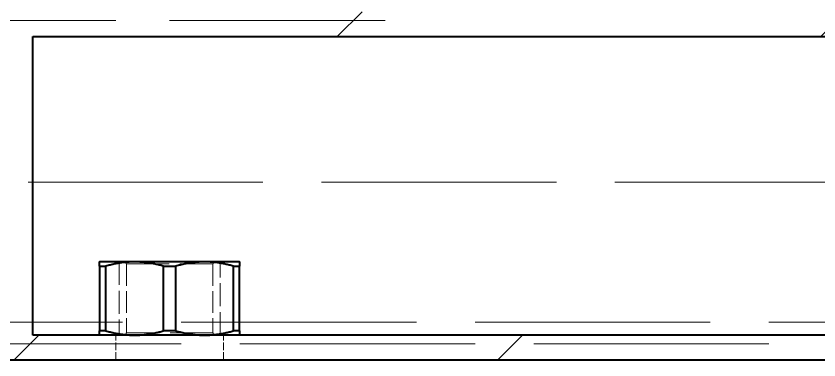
# Model space of a CAD drawing. Header units: millimetres. Extents: x 0 to 51860, y 0 to 5940.
# Drawn here: x 6028.9 to 6103.4, y 1808 to 1839.9 of the extents above; entities that cross this region are included whole.
import ezdxf

# ---------------------------------------------------------------- set-up
doc = ezdxf.new("R2010")
doc.units = ezdxf.units.MM
doc.header["$LTSCALE"] = 10
doc.linetypes.add('DASHED', pattern=[0.2067, 0.1654, -0.0413])
for name, color, linetype, lineweight in [('가려진 것(ISO)', 2, 'DASHED', 18), ('가시적인 것(ISO)', 3, 'Continuous', 40), ('해치(ISO)', 7, 'Continuous', 18)]:
    doc.layers.add(name, color=color, linetype=linetype, lineweight=lineweight)

msp = doc.modelspace()

# ---------------------------------------------------------------- hatches: boundary and pattern name
at = {"layer": '해치(ISO)'}
h = msp.add_hatch(dxfattribs=at)
h.set_pattern_fill('ANSI31', color=256, scale=254, style=0)
h.set_pattern_definition([(45, (0, 0), (-22.45064, 22.45064), [])])
h.paths.add_polyline_path([(6128.1612, 3358.0063), (6043.1612, 3358.0063), (6043.1612, 3355.7063), (6128.1612, 3355.7063)])
h.paths.add_polyline_path([(5363.1612, 3358.0063), (5328.1612, 3358.0063), (5278.1612, 3358.0063), (5278.1612, 3355.7063), (5363.1612, 3355.7063)])
h.paths.add_polyline_path([(5278.1612, 1808.0063), (5378.1612, 1808.0063), (5378.1612, 1838.0063), (5419.9067, 1838.0063), (5419.9067, 1840.3063), (5278.1612, 1840.3063)])
h.paths.add_polyline_path([(5280.4612, 1838.0063), (5375.8612, 1838.0063), (5375.8612, 1810.3063), (5280.4612, 1810.3063)], flags=0)
h.paths.add_polyline_path([(6028.1612, 1808.0063), (6128.1612, 1808.0063), (6128.1612, 1840.3063), (6030.1612, 1840.3063), (6030.1612, 1842.3063), (6017.1612, 1842.3063), (6017.1612, 1880.3063), (6015.1612, 1880.3063), (6015.1612, 1840.3063), (5723.7612, 1840.3063), (5723.7612, 1880.3063), (5721.7612, 1880.3063), (5721.7612, 1842.3063), (5708.7612, 1842.3063), (5708.7612, 1840.3063), (5486.4157, 1840.3063), (5486.4157, 1838.0063), (6028.1612, 1838.0063)])
h.paths.add_polyline_path([(6030.4612, 1810.3063), (6030.4612, 1838.0063), (6125.8612, 1838.0063), (6125.8612, 1810.3063)], flags=0)

# ---------------------------------------------------------------- linework, layer by layer
at = {"layer": '가려진 것(ISO)', "ltscale": 12.094824}
msp.add_line((6063.1612, 1839.5063), (5963.1612, 1839.5063), dxfattribs=at)
at = {"layer": '가려진 것(ISO)', "ltscale": 13.178061}
msp.add_line((5294.5754, 1824.5063), (6111.747, 1824.5063), dxfattribs=at)
at = {"layer": '가려진 것(ISO)', "ltscale": 1.295094}
for p, q in [((6038.4847, 1817.1063), (6038.4847, 1810.3063)), ((6047.8377, 1810.3063), (6047.8377, 1817.1063))]:
    msp.add_line(p, q, dxfattribs=at)
at = {"layer": '가려진 것(ISO)', "ltscale": 0.053773}
for p, q in [((6039.1612, 1816.9063), (6038.9612, 1817.1063)), ((6047.1612, 1816.9063), (6047.3612, 1817.1063)), ((6039.1612, 1810.5063), (6038.9612, 1810.3063)), ((6047.1612, 1810.5063), (6047.3612, 1810.3063))]:
    msp.add_line(p, q, dxfattribs=at)
at = {"layer": '가려진 것(ISO)', "ltscale": 2.393412}
for p, q in [((6039.1612, 1816.9063), (6047.1612, 1816.9063)), ((6047.1612, 1810.5063), (6039.1612, 1810.5063))]:
    msp.add_line(p, q, dxfattribs=at)
at = {"layer": '가려진 것(ISO)', "ltscale": 1.218906}
for p, q in [((6039.1612, 1816.9063), (6039.1612, 1810.5063)), ((6047.1612, 1816.9063), (6047.1612, 1810.5063))]:
    msp.add_line(p, q, dxfattribs=at)
at = {"layer": '가려진 것(ISO)', "ltscale": 13.200658}
for p, q in [((5280.2319, 1811.5063), (6126.0905, 1811.5063)), ((6126.0905, 1809.5063), (5280.2319, 1809.5063))]:
    msp.add_line(p, q, dxfattribs=at)
at = {"layer": '가려진 것(ISO)', "ltscale": 0.43798}
for p, q in [((6038.1612, 1808.0063), (6038.1612, 1810.3063)), ((6048.1612, 1808.0063), (6048.1612, 1810.3063))]:
    msp.add_line(p, q, dxfattribs=at)
at = {"layer": '가시적인 것(ISO)'}
for p, q in [((6030.4612, 1810.3063), (6030.4612, 1838.0063)), ((6030.4612, 1838.0063), (6125.8612, 1838.0063)), ((6039.9112, 1817.1063), (6036.6612, 1817.1063)), ((6036.6612, 1816.7077), (6037.249, 1816.7077)), ((6036.6612, 1816.7077), (6036.6612, 1810.7048)), ((6037.249, 1810.7048), (6037.249, 1816.7077)), ((6046.4112, 1817.1063), (6039.9112, 1817.1063)), ((6042.5734, 1816.7077), (6043.749, 1816.7077)), ((6042.5734, 1816.7077), (6042.5734, 1810.7048)), ((6043.749, 1810.7048), (6043.749, 1816.7077)), ((6049.6612, 1817.1063), (6046.4112, 1817.1063)), ((6049.0734, 1816.7077), (6049.6612, 1816.7077)), ((6049.0734, 1816.7077), (6049.0734, 1810.7048)), ((6049.6612, 1810.7048), (6049.6612, 1816.7077)), ((6037.249, 1810.7048), (6036.6612, 1810.7048)), ((6043.749, 1810.7048), (6042.5734, 1810.7048)), ((6049.6612, 1810.7048), (6049.0734, 1810.7048)), ((6125.8612, 1810.3063), (6030.4612, 1810.3063)), ((6028.1612, 1808.0063), (6128.1612, 1808.0063))]:
    msp.add_line(p, q, dxfattribs=at)
for points, weights in [([(6036.6612, 1816.7077), (6036.6612, 1817.1063), (6036.6612, 1817.1063)], [1.01056542855, 1.03161221876, 1]), ([(6039.9112, 1817.1063), (6038.6472, 1817.1063), (6037.249, 1816.7077)], [1, 1.03161221876, 1.01056542855]), ([(6042.5734, 1816.7077), (6041.1752, 1817.1063), (6039.9112, 1817.1063)], [1.01056542855, 1.03161221876, 1]), ([(6046.4112, 1817.1063), (6045.1472, 1817.1063), (6043.749, 1816.7077)], [1, 1.03161221876, 1.01056542855]), ([(6049.0734, 1816.7077), (6047.6752, 1817.1063), (6046.4112, 1817.1063)], [1.01056542855, 1.03161221876, 1]), ([(6049.6612, 1817.1063), (6049.6612, 1817.1063), (6049.6612, 1816.7077)], [1, 1.03161221876, 1.01056542855]), ([(6036.6612, 1810.3063), (6036.6612, 1810.3063), (6036.6612, 1810.7048)], [1, 1.03161221876, 1.01056542855]), ([(6037.249, 1810.7048), (6038.6472, 1810.3063), (6039.9112, 1810.3063)], [1.01056542855, 1.03161221876, 1]), ([(6039.9112, 1810.3063), (6041.1752, 1810.3063), (6042.5734, 1810.7048)], [1, 1.03161221876, 1.01056542855]), ([(6043.749, 1810.7048), (6045.1472, 1810.3063), (6046.4112, 1810.3063)], [1.01056542855, 1.03161221876, 1]), ([(6046.4112, 1810.3063), (6047.6752, 1810.3063), (6049.0734, 1810.7048)], [1, 1.03161221876, 1.01056542855]), ([(6049.6612, 1810.7048), (6049.6612, 1810.3063), (6049.6612, 1810.3063)], [1.01056542855, 1.03161221876, 1])]:
    msp.add_rational_spline(points, weights, degree=2, dxfattribs=at)

doc.saveas('drawing.dxf')
